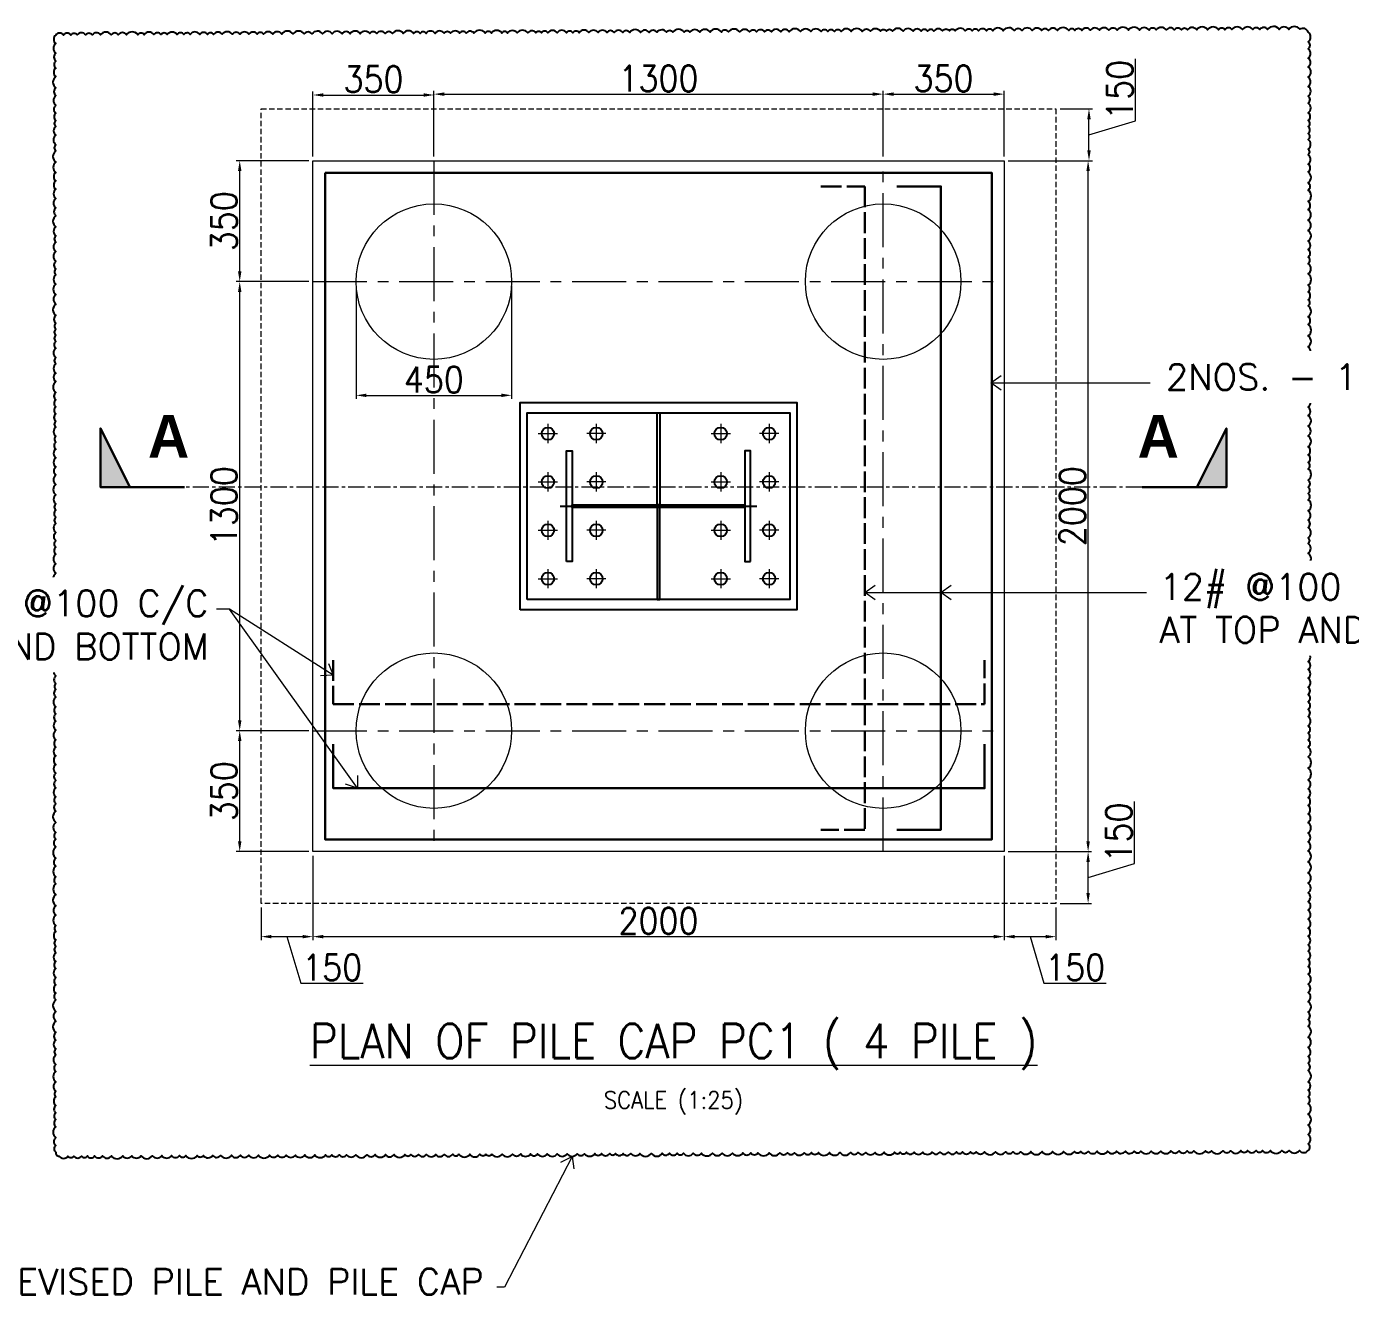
# Model space of a CAD drawing. Header units: millimetres. Extents: x 0 to 1124626, y -157535 to 82123.
# Drawn here: x 456977 to 472301, y -114477 to -99642 of the extents above; entities that cross this region are included whole.
import ezdxf
from ezdxf.enums import TextEntityAlignment as Align

# ---------------------------------------------------------------- set-up
doc = ezdxf.new("R2010")
doc.units = ezdxf.units.MM
doc.header["$MEASUREMENT"] = 0
for name, pattern in [('ACAD_ISO02W100', [15, 12, -3]), ('CENTER', [2, 1.25, -0.25, 0.25, -0.25]), ('CONTINOUS', [0]), ('DASHED', [0.75, 0.5, -0.25])]:
    doc.linetypes.add(name, pattern=pattern)
for name, color, linetype in [('3', 3, 'Continuous'), ('SUGGESTION', 7, 'Continuous'), ('T_BLOCK', 7, 'Continuous')]:
    doc.layers.add(name, color=color, linetype=linetype)
for name, color, linetype, lineweight in [('CN', 253, 'Continuous', 15), ('Dim', 6, 'Continuous', 13), ('FOOTING', 171, 'Continuous', 15), ('NOTE', 7, 'Continuous', 25), ('REVISION MARK', 251, 'CONTINOUS', 0), ('STEEL', 240, 'Continuous', 30), ('structure', 183, 'Continuous', 15), ('TEXT-4', 2, 'Continuous', 25), ('TITLE TEXT', 50, 'Continuous', 18)]:
    doc.layers.add(name, color=color, linetype=linetype, lineweight=lineweight)
doc.styles.add('111', font='bold.shx', dxfattribs={"width": 0.9, "height": 90})
doc.styles.add('MtX_romans_shx', font='romans.shx')
doc.styles.add('style1', font='romans.shx', dxfattribs={"width": 0.9, "height": 300})
doc.styles.add('TEXT3', font='geniso.shx')
doc.dimstyles.new('Copy of 2.0 DIM-1', dxfattribs={"dimscale": 40, "dimtxt": 300, "dimasz": 3, "dimexe": 1, "dimexo": 1.2, "dimgap": 0.8, "dimtad": 1, "dimdec": 0, "dimlfac": 0.5, "dimzin": 1, "dimdsep": 46, "dimtxsty": 'style1', "dimcen": 2, "dimclrd": 8, "dimclre": 8, "dimclrt": 7, "dimadec": 0, "dimazin": 0, "dimtfac": 1, "dimtdec": 0, "dimtofl": 0, "dimtmove": 1, "dimatfit": 3, "dimfxl": 1, "dimtolj": 1, "dimtzin": 0, "dimlwd": 9, "dimlwe": 9, "dimarcsym": 1})
doc.dimstyles.new('Copy of DIM-1', dxfattribs={"dimscale": 40, "dimtxt": 125, "dimasz": 3, "dimexe": 1, "dimexo": 1.2, "dimgap": 0.8, "dimtad": 1, "dimdec": 0, "dimzin": 1, "dimdsep": 46, "dimtxsty": 'style1', "dimcen": 2, "dimclrd": 8, "dimclre": 8, "dimclrt": 7, "dimadec": 0, "dimazin": 0, "dimtfac": 1, "dimtdec": 0, "dimtofl": 0, "dimtmove": 1, "dimatfit": 3, "dimfxl": 1, "dimtolj": 1, "dimtzin": 0, "dimlwd": 9, "dimlwe": 9, "dimarcsym": 1})

# ---------------------------------------------------------------- blocks, each defined once
blk = doc.blocks.new('A$C3ec6fb8c')
at = {"color": 1, "linetype": 'CENTER'}
blk.add_line((0, 285), (0, -285), dxfattribs=at)
at = {"color": 4, "linetype": 'CONTINOUS'}
blk.add_lwpolyline([(-4, 250), (4, 250), (4, -250), (-4, -250)], close=True, dxfattribs=at)
at = {"color": 6, "linetype": 'CONTINOUS'}
for points in [[(-4, 4), (-270, 4), (-270, -4), (-4, -4)], [(4, 4), (270, 4), (270, -4), (4, -4)]]:
    blk.add_lwpolyline(points, close=True, dxfattribs=at)
at = {"layer": '3', "color": 2, "linetype": 'CONTINOUS', "ltscale": 2500}
blk.add_lwpolyline([(-270, 380), (270, 380), (270, -380), (-270, -380)], close=True, dxfattribs=at)
at = {"layer": '3', "color": 4, "linetype": 'CONTINOUS', "ltscale": 2500}
for points in [[(-160, 266), (160, 266), (160, 250), (-160, 250)], [(-160, -266), (160, -266), (160, -250), (-160, -250)]]:
    blk.add_lwpolyline(points, close=True, dxfattribs=at)
at = {"layer": '3', "color": 3, "linetype": 'CONTINOUS', "ltscale": 2500}
for centre in [(-210, 320), (-70, 320), (70, 320), (210, 320), (-210, 180), (-70, 180), (70, 180), (210, 180), (-210, -180), (-70, -180), (70, -180), (210, -180), (-210, -320), (-70, -320), (70, -320), (210, -320)]:
    blk.add_circle(centre, 18, dxfattribs=at)
at = {"layer": 'REVISION MARK', "color": 1, "linetype": 'CENTER'}
for p, q in [((-210, 347.9), (-210, 292.1)), ((-70, 347.9), (-70, 292.1)), ((70, 347.9), (70, 292.1)), ((210, 347.9), (210, 292.1)), ((-182.1, 320), (-237.9, 320)), ((-42.1, 320), (-97.9, 320)), ((97.9, 320), (42.1, 320)), ((237.9, 320), (182.1, 320)), ((-210, 152.1), (-210, 207.9)), ((-70, 152.1), (-70, 207.9)), ((70, 152.1), (70, 207.9)), ((210, 152.1), (210, 207.9)), ((-182.1, 180), (-237.9, 180)), ((-42.1, 180), (-97.9, 180)), ((97.9, 180), (42.1, 180)), ((237.9, 180), (182.1, 180)), ((-210, -152.1), (-210, -207.9)), ((-70, -152.1), (-70, -207.9)), ((70, -152.1), (70, -207.9)), ((210, -152.1), (210, -207.9)), ((-182.1, -180), (-237.9, -180)), ((-42.1, -180), (-97.9, -180)), ((97.9, -180), (42.1, -180)), ((237.9, -180), (182.1, -180)), ((-210, -347.9), (-210, -292.1)), ((-70, -347.9), (-70, -292.1)), ((70, -347.9), (70, -292.1)), ((210, -347.9), (210, -292.1)), ((-182.1, -320), (-237.9, -320)), ((-42.1, -320), (-97.9, -320)), ((97.9, -320), (42.1, -320)), ((237.9, -320), (182.1, -320))]:
    blk.add_line(p, q, dxfattribs=at)
blk = doc.blocks.new('*D1193')
at = {"layer": 'DEFPOINTS', "color": 0, "ltscale": 20, "transparency": 16777216}
for p in [(460292, -109197, 0), (468292, -109197, 0), (468292, -110182)]:
    blk.add_point(p, dxfattribs=at)
at = {"layer": 'Dim', "color": 8, "lineweight": 9, "ltscale": 20, "transparency": 16777216}
for p, q in [((460292, -109245), (460292, -110222)), ((468292, -109245), (468292, -110222)), ((460412, -110182), (468172, -110182))]:
    blk.add_line(p, q, dxfattribs=at)
at = {"layer": 'Dim', "color": 8, "ltscale": 20, "transparency": 16777216}
for points in [[(460412, -110162), (460412, -110202), (460292, -110182)], [(468172, -110162), (468172, -110202), (468292, -110182)]]:
    blk.add_solid(points, dxfattribs=at)
at = {"layer": 'Dim', "color": 7, "ltscale": 20, "transparency": 16777216, "insert": (464292, -110000), "char_height": 300, "attachment_point": 5, "style": 'style1'}
blk.add_mtext('\\A1;2000', dxfattribs=at)
blk = doc.blocks.new('*D1194')
at = {"layer": 'DEFPOINTS', "color": 0, "ltscale": 20, "transparency": 16777216}
for p in [(460292, -109597), (459692, -109797, 0), (460292, -110182)]:
    blk.add_point(p, dxfattribs=at)
at = {"layer": 'Dim', "color": 8, "lineweight": 9, "ltscale": 20, "transparency": 16777216}
for p, q in [((460292, -109645), (460292, -110222)), ((459692, -109845), (459692, -110222)), ((459812, -110182), (460172, -110182)), ((459992, -110182), (460153, -110720)), ((460153, -110720), (460873, -110720))]:
    blk.add_line(p, q, dxfattribs=at)
at = {"layer": 'Dim', "color": 8, "ltscale": 20, "transparency": 16777216}
for points in [[(459812, -110162), (459812, -110202), (459692, -110182)], [(460172, -110162), (460172, -110202), (460292, -110182)]]:
    blk.add_solid(points, dxfattribs=at)
at = {"layer": 'Dim', "color": 7, "ltscale": 20, "transparency": 16777216, "insert": (460513, -110538), "char_height": 300, "attachment_point": 5, "style": 'style1'}
blk.add_mtext('\\A1;150', dxfattribs=at)
blk = doc.blocks.new('*D1195')
at = {"layer": 'DEFPOINTS', "color": 0, "ltscale": 20, "transparency": 16777216}
for p in [(468292, -109597), (468892, -109797, 0), (468892, -110182)]:
    blk.add_point(p, dxfattribs=at)
at = {"layer": 'Dim', "color": 8, "lineweight": 9, "ltscale": 20, "transparency": 16777216}
for p, q in [((468292, -109645), (468292, -110222)), ((468892, -109845), (468892, -110222)), ((468412, -110182), (468772, -110182)), ((468592, -110182), (468753, -110720)), ((468753, -110720), (469473, -110720))]:
    blk.add_line(p, q, dxfattribs=at)
at = {"layer": 'Dim', "color": 8, "ltscale": 20, "transparency": 16777216}
for points in [[(468412, -110162), (468412, -110202), (468292, -110182)], [(468772, -110162), (468772, -110202), (468892, -110182)]]:
    blk.add_solid(points, dxfattribs=at)
at = {"layer": 'Dim', "color": 7, "ltscale": 20, "transparency": 16777216, "insert": (469113, -110538), "char_height": 300, "attachment_point": 5, "style": 'style1'}
blk.add_mtext('\\A1;150', dxfattribs=at)
blk = doc.blocks.new('*D1196')
at = {"layer": 'DEFPOINTS', "color": 0, "ltscale": 20, "transparency": 16777216}
for p in [(459445, -107797), (460292, -107797, 0), (460292, -109197, 0)]:
    blk.add_point(p, dxfattribs=at)
at = {"layer": 'Dim', "color": 8, "lineweight": 9, "ltscale": 20, "transparency": 16777216}
for p, q in [((460244, -107797), (459405, -107797)), ((459445, -109077), (459445, -107917)), ((460244, -109197), (459405, -109197))]:
    blk.add_line(p, q, dxfattribs=at)
at = {"layer": 'Dim', "color": 8, "ltscale": 20, "transparency": 16777216}
for points in [[(459425, -107917), (459465, -107917), (459445, -107797)], [(459425, -109077), (459465, -109077), (459445, -109197)]]:
    blk.add_solid(points, dxfattribs=at)
at = {"layer": 'Dim', "color": 7, "ltscale": 20, "transparency": 16777216, "insert": (459263, -108497), "char_height": 300, "attachment_point": 5, "rotation": 90, "style": 'style1'}
blk.add_mtext('\\A1;350', dxfattribs=at)
blk = doc.blocks.new('*D1197')
at = {"layer": 'DEFPOINTS', "color": 0, "ltscale": 20, "transparency": 16777216}
for p in [(459445, -102597), (460292, -102597, 0), (459892, -107797)]:
    blk.add_point(p, dxfattribs=at)
at = {"layer": 'Dim', "color": 8, "lineweight": 9, "ltscale": 20, "transparency": 16777216}
for p, q in [((460244, -102597), (459405, -102597)), ((459445, -107677), (459445, -102717)), ((459844, -107797), (459405, -107797))]:
    blk.add_line(p, q, dxfattribs=at)
at = {"layer": 'Dim', "color": 8, "ltscale": 20, "transparency": 16777216}
for points in [[(459425, -102717), (459465, -102717), (459445, -102597)], [(459425, -107677), (459465, -107677), (459445, -107797)]]:
    blk.add_solid(points, dxfattribs=at)
at = {"layer": 'Dim', "color": 7, "ltscale": 20, "transparency": 16777216, "insert": (459263, -105197), "char_height": 300, "attachment_point": 5, "rotation": 90, "style": 'style1'}
blk.add_mtext('\\A1;1300', dxfattribs=at)
blk = doc.blocks.new('*D1198')
at = {"layer": 'DEFPOINTS', "color": 0, "ltscale": 20, "transparency": 16777216}
for p in [(459445, -101197), (460292, -101197, 0), (460292, -102597, 0)]:
    blk.add_point(p, dxfattribs=at)
at = {"layer": 'Dim', "color": 8, "lineweight": 9, "ltscale": 20, "transparency": 16777216}
for p, q in [((460244, -101197), (459405, -101197)), ((459445, -102477), (459445, -101317)), ((460244, -102597), (459405, -102597))]:
    blk.add_line(p, q, dxfattribs=at)
at = {"layer": 'Dim', "color": 8, "ltscale": 20, "transparency": 16777216}
for points in [[(459425, -101317), (459465, -101317), (459445, -101197)], [(459425, -102477), (459465, -102477), (459445, -102597)]]:
    blk.add_solid(points, dxfattribs=at)
at = {"layer": 'Dim', "color": 7, "ltscale": 20, "transparency": 16777216, "insert": (459263, -101897), "char_height": 300, "attachment_point": 5, "rotation": 90, "style": 'style1'}
blk.add_mtext('\\A1;350', dxfattribs=at)
blk = doc.blocks.new('*D1199')
at = {"layer": 'DEFPOINTS', "color": 0, "ltscale": 20, "transparency": 16777216}
for p in [(461692, -100436), (460292, -101197, 0), (461692, -101197, 0)]:
    blk.add_point(p, dxfattribs=at)
at = {"layer": 'Dim', "color": 8, "lineweight": 9, "ltscale": 20, "transparency": 16777216}
for p, q in [((460292, -101149), (460292, -100396)), ((460412, -100436), (461572, -100436)), ((461692, -101149), (461692, -100396))]:
    blk.add_line(p, q, dxfattribs=at)
at = {"layer": 'Dim', "color": 8, "ltscale": 20, "transparency": 16777216}
for points in [[(460412, -100416), (460412, -100456), (460292, -100436)], [(461572, -100416), (461572, -100456), (461692, -100436)]]:
    blk.add_solid(points, dxfattribs=at)
at = {"layer": 'Dim', "color": 7, "ltscale": 20, "transparency": 16777216, "insert": (460992, -100254), "char_height": 300, "attachment_point": 5, "style": 'style1'}
blk.add_mtext('\\A1;350', dxfattribs=at)
blk = doc.blocks.new('*D1200')
at = {"layer": 'DEFPOINTS', "color": 0, "ltscale": 20, "transparency": 16777216}
for p in [(466892, -100426), (461692, -101197, 0), (466892, -101197, 0)]:
    blk.add_point(p, dxfattribs=at)
at = {"layer": 'Dim', "color": 8, "lineweight": 9, "ltscale": 20, "transparency": 16777216}
for p, q in [((461692, -101149), (461692, -100386)), ((461812, -100426), (466772, -100426)), ((466892, -101149), (466892, -100386))]:
    blk.add_line(p, q, dxfattribs=at)
at = {"layer": 'Dim', "color": 8, "ltscale": 20, "transparency": 16777216}
for points in [[(461812, -100406), (461812, -100446), (461692, -100426)], [(466772, -100406), (466772, -100446), (466892, -100426)]]:
    blk.add_solid(points, dxfattribs=at)
at = {"layer": 'Dim', "color": 7, "ltscale": 20, "transparency": 16777216, "insert": (464292, -100244), "char_height": 300, "attachment_point": 5, "style": 'style1'}
blk.add_mtext('\\A1;1300', dxfattribs=at)
blk = doc.blocks.new('*D1201')
at = {"layer": 'DEFPOINTS', "color": 0, "ltscale": 20, "transparency": 16777216}
for p in [(468292, -100426), (466892, -101197, 0), (468292, -101197, 0)]:
    blk.add_point(p, dxfattribs=at)
at = {"layer": 'Dim', "color": 8, "lineweight": 9, "ltscale": 20, "transparency": 16777216}
for p, q in [((466892, -101149), (466892, -100386)), ((467012, -100426), (468172, -100426)), ((468292, -101149), (468292, -100386))]:
    blk.add_line(p, q, dxfattribs=at)
at = {"layer": 'Dim', "color": 8, "ltscale": 20, "transparency": 16777216}
for points in [[(467012, -100406), (467012, -100446), (466892, -100426)], [(468172, -100406), (468172, -100446), (468292, -100426)]]:
    blk.add_solid(points, dxfattribs=at)
at = {"layer": 'Dim', "color": 7, "ltscale": 20, "transparency": 16777216, "insert": (467592, -100244), "char_height": 300, "attachment_point": 5, "style": 'style1'}
blk.add_mtext('\\A1;350', dxfattribs=at)
blk = doc.blocks.new('SECTION MARK block')
at = {"layer": 'SUGGESTION', "lineweight": 30}
blk.add_hatch(color=256, dxfattribs=at).paths.add_polyline_path([(-249.4, -236.7), (-249.4, 103.6), (-78.4, -236.7)])
blk.add_lwpolyline([(-78.4, -236.8), (-249.4, 103.5), (-249.4, -236.8), (238.1, -236.8)], dxfattribs=at)
at = {"layer": 'TEXT-4', "lineweight": 18, "style": '111'}
blk.add_text('A', height=247.4, dxfattribs=at).set_placement((25.7, -65.9))
blk = doc.blocks.new('*D1202')
at = {"layer": 'DEFPOINTS', "color": 0, "ltscale": 20, "transparency": 16777216}
for p in [(468292, -101197, 0), (469264, -101197), (468292, -109197, 0)]:
    blk.add_point(p, dxfattribs=at)
at = {"layer": 'Dim', "color": 8, "lineweight": 9, "ltscale": 20, "transparency": 16777216}
for p, q in [((468340, -101197), (469304, -101197)), ((469264, -109077), (469264, -101317)), ((468340, -109197), (469304, -109197))]:
    blk.add_line(p, q, dxfattribs=at)
at = {"layer": 'Dim', "color": 8, "ltscale": 20, "transparency": 16777216}
for points in [[(469244, -101317), (469284, -101317), (469264, -101197)], [(469244, -109077), (469284, -109077), (469264, -109197)]]:
    blk.add_solid(points, dxfattribs=at)
at = {"layer": 'Dim', "color": 7, "ltscale": 20, "transparency": 16777216, "insert": (469082, -105197), "char_height": 300, "attachment_point": 5, "rotation": 90, "style": 'style1'}
blk.add_mtext('\\A1;2000', dxfattribs=at)
blk = doc.blocks.new('*D1203')
at = {"layer": 'DEFPOINTS', "color": 0, "ltscale": 20, "transparency": 16777216}
for p in [(468692, -109197), (469264, -109197), (468892, -109797, 0)]:
    blk.add_point(p, dxfattribs=at)
at = {"layer": 'Dim', "color": 8, "lineweight": 9, "ltscale": 20, "transparency": 16777216}
for p, q in [((469802, -109336), (469802, -108616)), ((468740, -109197), (469304, -109197)), ((469264, -109677), (469264, -109317)), ((469264, -109497), (469802, -109336)), ((468940, -109797), (469304, -109797))]:
    blk.add_line(p, q, dxfattribs=at)
at = {"layer": 'Dim', "color": 8, "ltscale": 20, "transparency": 16777216}
for points in [[(469244, -109317), (469284, -109317), (469264, -109197)], [(469244, -109677), (469284, -109677), (469264, -109797)]]:
    blk.add_solid(points, dxfattribs=at)
at = {"layer": 'Dim', "color": 7, "ltscale": 20, "transparency": 16777216, "insert": (469620, -108976), "char_height": 300, "attachment_point": 5, "rotation": 90, "style": 'style1'}
blk.add_mtext('\\A1;150', dxfattribs=at)
blk = doc.blocks.new('*D1204')
at = {"layer": 'DEFPOINTS', "color": 0, "ltscale": 20, "transparency": 16777216}
for p in [(468892, -100597, 0), (469274, -100597), (468692, -101197)]:
    blk.add_point(p, dxfattribs=at)
at = {"layer": 'Dim', "color": 8, "lineweight": 9, "ltscale": 20, "transparency": 16777216}
for p, q in [((469812, -100736), (469812, -100016)), ((468940, -100597), (469314, -100597)), ((469274, -101077), (469274, -100717)), ((469274, -100897), (469812, -100736)), ((468740, -101197), (469314, -101197))]:
    blk.add_line(p, q, dxfattribs=at)
at = {"layer": 'Dim', "color": 8, "ltscale": 20, "transparency": 16777216}
for points in [[(469254, -100717), (469294, -100717), (469274, -100597)], [(469254, -101077), (469294, -101077), (469274, -101197)]]:
    blk.add_solid(points, dxfattribs=at)
at = {"layer": 'Dim', "color": 7, "ltscale": 20, "transparency": 16777216, "insert": (469630, -100376), "char_height": 300, "attachment_point": 5, "rotation": 90, "style": 'style1'}
blk.add_mtext('\\A1;150', dxfattribs=at)
blk = doc.blocks.new('*D1210')
at = {"layer": 'DEFPOINTS', "color": 0, "ltscale": 20, "transparency": 16777216}
for p in [(460792, -102597, 0), (462592, -102597, 0), (462592, -103914)]:
    blk.add_point(p, dxfattribs=at)
at = {"layer": 'Dim', "color": 8, "lineweight": 9, "ltscale": 20, "transparency": 16777216}
for p, q in [((460792, -102645), (460792, -103954)), ((462592, -102645), (462592, -103954)), ((460912, -103914), (462472, -103914))]:
    blk.add_line(p, q, dxfattribs=at)
at = {"layer": 'Dim', "color": 8, "ltscale": 20, "transparency": 16777216}
for points in [[(460912, -103894), (460912, -103934), (460792, -103914)], [(462472, -103894), (462472, -103934), (462592, -103914)]]:
    blk.add_solid(points, dxfattribs=at)
at = {"layer": 'Dim', "color": 7, "ltscale": 20, "transparency": 16777216, "insert": (461692, -103732), "char_height": 300, "attachment_point": 5, "style": 'style1'}
blk.add_mtext('\\A1;450', dxfattribs=at)

msp = doc.modelspace()

# ---------------------------------------------------------------- linework, layer by layer
at = {"layer": 'CN', "color": 252, "linetype": 'CENTER', "ltscale": 500, "true_color": 0x939598}
for p, q in [((460291.8287, -102596.9628, -0.0001), (468291.8287, -102596.9628, -0.0001)), ((460291.8287, -107796.9628, -0.0001), (468291.8287, -107796.9628, -0.0001))]:
    msp.add_line(p, q, dxfattribs=at)
at = {"layer": 'CN', "linetype": 'CENTER', "ltscale": 150}
msp.add_line((469888.7923, -104977.4493, -0.0001), (458237.4458, -104977.4493, -0.0001), dxfattribs=at)
at = {"layer": 'STEEL', "linetype": 'ACAD_ISO02W100', "ltscale": 20, "elevation": -0.0001}
msp.add_lwpolyline([(460526.9794, -106978.7536), (460526.9794, -107489.5678), (468065.3781, -107489.5678), (468065.3781, -106978.7536)], dxfattribs=at)
at = {"layer": 'STEEL', "ltscale": 20, "elevation": -0.0001}
msp.add_lwpolyline([(460526.9794, -107953.663), (460526.9794, -108464.4772), (468065.3781, -108464.4772), (468065.3781, -107953.663)], dxfattribs=at)
at = {"layer": 'structure', "ltscale": 20}
for centre in [(461691.8287, -102596.9628, -0.0001), (466891.8287, -102596.9628, -0.0001), (461691.8287, -107796.9628, -0.0001), (466891.8287, -107796.9628, -0.0001)]:
    msp.add_circle(centre, 900, dxfattribs=at)

# ---------------------------------------------------------------- block references
at = {"layer": 'Dim', "xscale": 2, "yscale": 2, "zscale": 2}
msp.add_blockref('SECTION MARK block', (458331.363, -104502.561, -0.0001), dxfattribs=at)
at = {"layer": 'Dim', "xscale": -2, "yscale": 2, "zscale": 2, "rotation": 359.9999999999958}
msp.add_blockref('SECTION MARK block', (470364.9303, -104503.8483, -0.0001), dxfattribs=at)

# ---------------------------------------------------------------- texts
at = {"lineweight": 25, "insert": (436037.954, -105592.4989, 0), "char_height": 154.721296, "width": 42279.458263, "attachment_point": 1, "style": 'TEXT3', "bg_fill": 2}
msp.add_mtext('{\\ftimes new roman|b0|i0|c0|p0;\\LNAVI  MUMBAI ,MAHARASHTRA ', dxfattribs=at)
at = {"layer": 'TITLE TEXT', "ltscale": 20, "style": 'MtX_romans_shx', "width": 0.9}
for s, height, p in [('%%UPLAN OF PILE CAP PC1 ( 4 PILE )', 400, (464467.0057, -111390.7165, 0)), ('SCALE (1:25)', 200, (464467.0057, -112073.8949, 0))]:
    msp.add_text(s, height=height, dxfattribs=at).set_placement(p, align=Align.MIDDLE_CENTER)

# ---------------------------------------------------------------- dimensions: what is measured, and where the dimension line sits
at = {"layer": 'Dim', "ltscale": 20}
for base, p1, p2, picture, middle in [((461691.8287, -100435.9628, 0), (460291.8287, -101196.9628, -0.0001), (461691.8287, -101196.9628, -0.0001), '*D1199', (460991.8287, -100253.9628, 0)), ((466891.8287, -100425.9628, 0), (461691.8287, -101196.9628, -0.0001), (466891.8287, -101196.9628, -0.0001), '*D1200', (464291.8287, -100243.9628, 0)), ((468291.8287, -100425.9628, 0), (466891.8287, -101196.9628, -0.0001), (468291.8287, -101196.9628, -0.0001), '*D1201', (467591.8287, -100243.9628, 0)), ((462591.8287, -103913.7578, 0), (460791.8287, -102596.9628, -0.0001), (462591.8287, -102596.9628, -0.0001), '*D1210', (461691.8287, -103731.7578, 0)), ((468291.8287, -110181.9628, 0), (460291.8287, -109196.9628, -0.0001), (468291.8287, -109196.9628, -0.0001), '*D1193', (464291.8287, -109999.9628, 0)), ((460291.8287, -110181.9628, 0), (459691.8287, -109796.9628, -0.0001), (460291.8287, -109596.9628, 0), '*D1194', (460185.2287, -110537.9628, 0)), ((468891.8287, -110181.9628, 0), (468291.8287, -109596.9628, 0), (468891.8287, -109796.9628, -0.0001), '*D1195', (468785.2287, -110537.9628, 0))]:
    dim = msp.add_linear_dim(base=base, p1=p1, p2=p2, dimstyle='Copy of 2.0 DIM-1', override={"dimlfac": 0.25}, dxfattribs=at)
    dim.commit()
    dim.dimension.update_dxf_attribs({"geometry": picture, "text_midpoint": middle})
for base, p1, p2, picture, middle in [((469273.7128, -100596.9628, 0), (468691.8287, -101196.9628, 0), (468891.8287, -100596.9628, -0.0001), '*D1204', (469629.7128, -100703.5628, 0)), ((459445.2128, -101196.9628, 0), (460291.8287, -102596.9628, -0.0001), (460291.8287, -101196.9628, -0.0001), '*D1198', (459263.2128, -101896.9628, 0)), ((459445.2128, -107796.9628, 0), (460291.8287, -109196.9628, -0.0001), (460291.8287, -107796.9628, -0.0001), '*D1196', (459263.2128, -108496.9628, 0)), ((469263.7128, -109196.9628, 0), (468891.8287, -109796.9628, -0.0001), (468691.8287, -109196.9628, 0), '*D1203', (469619.7128, -109303.5628, 0))]:
    dim = msp.add_linear_dim(base=base, p1=p1, p2=p2, angle=90, dimstyle='Copy of 2.0 DIM-1', override={"dimlfac": 0.25}, dxfattribs=at)
    dim.commit()
    dim.dimension.update_dxf_attribs({"geometry": picture, "text_midpoint": middle})

# ---------------------------------------------------------------- leaders
for points in [[(466680.721, -106196.1972), (469847.319, -106196.1972), (469995.4593, -106196.1972)], [(467559.343, -106196.1972), (469255.9533, -106196.1972), (469404.0937, -106196.1972)], [(460526.9794, -107153.4183), (459326.0985, -106388.7719), (459177.9581, -106388.7719)], [(463291.7509, -112726.0397, 0), (462509.9306, -114242.8637, 0), (462361.7903, -114242.8637, 0)]]:
    msp.add_leader(points, dimstyle='Copy of DIM-1', override={"dimtad": 0, "dimldrblk": 'Open90'}, dxfattribs=at)

# ---------------------------------------------------------------- next in the draw order: linework, layer by layer
at = {"color": 1, "linetype": 'ByBlock', "elevation": -0.0001}
msp.add_lwpolyline([(462691.8287, -106396.9628), (462691.8287, -103996.9628), (465891.8287, -103996.9628), (465891.8287, -106396.9628)], close=True, dxfattribs=at)
at = {"layer": 'CN', "color": 252, "linetype": 'CENTER', "ltscale": 500, "true_color": 0x939598}
for p, q in [((461691.8287, -101196.9628, -0.0001), (461691.8287, -109196.9628, -0.0001)), ((466891.8287, -109196.9628, -0.0001), (466891.8287, -101196.9628, -0.0001))]:
    msp.add_line(p, q, dxfattribs=at)
at = {"layer": 'FOOTING', "linetype": 'DASHED', "ltscale": 125, "elevation": -0.0001}
msp.add_lwpolyline([(459691.8287, -100596.9628), (468891.8287, -100596.9628), (468891.8287, -109796.9628), (459691.8287, -109796.9628)], close=True, dxfattribs=at)
at = {"layer": 'STEEL', "ltscale": 20, "elevation": -0.0001}
msp.add_lwpolyline([(460432.9488, -101338.0829), (468150.7086, -101338.0829), (468150.7086, -109055.8428), (460432.9488, -109055.8428)], close=True, dxfattribs=at)
at = {"layer": 'STEEL', "linetype": 'ACAD_ISO02W100', "ltscale": 20, "elevation": -0.0001}
msp.add_lwpolyline([(466169.9068, -101494.5499), (466680.721, -101494.5499), (466680.721, -108945.124), (466169.9068, -108945.124)], dxfattribs=at)
at = {"layer": 'STEEL', "ltscale": 20, "elevation": -0.0001}
msp.add_lwpolyline([(467048.5289, -101494.5499), (467559.343, -101494.5499), (467559.343, -108945.124), (467048.5289, -108945.124)], dxfattribs=at)
at = {"layer": 'structure', "ltscale": 20, "elevation": -0.0001}
msp.add_lwpolyline([(460291.8287, -101196.9628), (468291.8287, -101196.9628), (468291.8287, -109196.9628), (460291.8287, -109196.9628)], close=True, dxfattribs=at)
at = {"layer": 'T_BLOCK', "color": 1, "ltscale": 100}
msp.add_lwpolyline([(457317.5, -99742.2947, 0.52056705), (457317.5, -99839.6284, 0.52056705), (457317.5, -99951.5968, 0.52056705), (457317.5, -100042.725, 0.52056705), (457317.5, -100124.8015, 0.52056705), (457317.5, -100222.5279, 0.52056705), (457317.5, -100353.1044, 0.52056705), (457317.5, -100443.2418, 0.52056705), (457317.5, -100554.5571, 0.52056705), (457317.5, -100646.8532, 0.52056705), (457317.5, -100730.3355, 0.52056705), (457317.5, -100801.5006, 0.52056705), (457317.5, -100901.64, 0.52056705), (457317.5, -101011.5453, 0.52056705), (457317.5, -101083.8335, 0.52056705), (457317.5, -101215.3703, 0.52056705), (457317.5, -101332.2806, 0.52056705), (457317.5, -101430.1331, 0.52056705), (457317.5, -101528.1036, 0.52056705), (457317.5, -101634.481, 0.52056705), (457317.5, -101743.2266, 0.52056705), (457317.5, -101833.8238, 0.52056705), (457317.5, -101963.5234, 0.52056705), (457317.5, -102067.3474, 0.52056705), (457317.5, -102138.2744, 0.52056705), (457317.5, -102248.1472, 0.52056705), (457317.5, -102361.0107, 0.52056705), (457317.5, -102450.318, 0.52056705), (457317.5, -102519.3733, 0.52056705), (457317.5, -102625.9521, 0.52056705), (457317.5, -102744.313, 0.52056705), (457317.5, -102856.9833, 0.52056705), (457317.5, -102989.6472, 0.52056705), (457317.5, -103077.8824, 0.52056705), (457317.5, -103146.4574, 0.52056705), (457317.5, -103218.3428, 0.52056705), (457317.5, -103290.7591, 0.52056705), (457317.5, -103366.4959, 0.52056705), (457317.5, -103475.3168, 0.52056705), (457317.5, -103549.0942, 0.52056705), (457317.5, -103655.4004, 0.52056705), (457317.5, -103755.1979, 0.52056705), (457317.5, -103881.4693, 0.52056705), (457317.5, -103966.9496, 0.52056705), (457317.5, -104047.1543, 0.52056705), (457317.5, -104128.0365, 0.52056705), (457317.5, -104213.2442, 0.52056705), (457317.5, -104283.6788, 0.52056705), (457317.5, -104385.3014, 0.52056705), (457317.5, -104454.9853, 0.52056705), (457317.5, -104535.5908, 0.52056705), (457317.5, -104638.2022, 0.52056705), (457317.5, -104743.5297, 0.52056705), (457317.5, -104835.4067, 0.52056705), (457317.5, -104947.5683, 0.52056705), (457317.5, -105066.9771, 0.52056705), (457317.5, -105169.9404, 0.52056705), (457317.5, -105244.2123, 0.52056705), (457317.5, -105325.0599, 0.52056705), (457317.5, -105398.7255, 0.52056705), (457317.5, -105500.8018, 0.52056705), (457317.5, -105596.9005, 0.52056705), (457317.5, -105673.6566, 0.52056705), (457317.5, -105752.1339, 0.52056705), (457317.5, -105865.4105, 0.52056705), (457317.5, -105974.5609, 0.52056705), (457317.5, -106101.5118, 0.52056705), (457317.5, -106206.8088, 0.52056705), (457317.5, -106304.4497, 0.52056705), (457317.5, -106408.3693, 0.52056705), (457317.5, -106480.4683, 0.52056705), (457317.5, -106576.1438, 0.52056705), (457317.5, -106649.254, 0.52056705), (457317.5, -106781.3421, 0.52056705), (457317.5, -106855.3231, 0.52056705), (457317.5, -106969.1205, 0.52056705), (457317.5, -107067.7278, 0.52056705), (457317.5, -107163.5621, 0.52056705), (457317.5, -107252.8124, 0.52056705), (457317.5, -107319.6317, 0.52056705), (457317.5, -107407.6023, 0.52056705), (457317.5, -107521.945, 0.52056705), (457317.5, -107600.1741, 0.52056705), (457317.5, -107686.9972, 0.52056705), (457317.5, -107792.8069, 0.52056705), (457317.5, -107904.0794, 0.52056705), (457317.5, -107988.2373, 0.52056705), (457317.5, -108089.6544, 0.52056705), (457317.5, -108186.9718, 0.52056705), (457317.5, -108287.2597, 0.52056705), (457317.5, -108372.211, 0.52056705), (457317.5, -108458.9894, 0.52056705), (457317.5, -108563.1612, 0.52056705), (457317.5, -108642.2083, 0.52056705), (457317.5, -108728.4556, 0.52056705), (457317.5, -108858.6557, 0.52056705), (457317.5, -108977.2364, 0.52056705), (457317.5, -109052.6273, 0.52056705), (457317.5, -109143.7657, 0.52056705), (457317.5, -109272.9668, 0.52056705), (457317.5, -109367.1877, 0.52056705), (457317.5, -109490.0348, 0.52056705), (457317.5, -109572.0523, 0.52056705), (457317.5, -109693.0704, 0.52056705), (457317.5, -109825.9134, 0.52056705), (457317.5, -109935.0863, 0.52056705), (457317.5, -110051.6975, 0.52056705), (457317.5, -110121.1718, 0.52056705), (457317.5, -110219.7629, 0.52056705), (457317.5, -110294.7876, 0.52056705), (457317.5, -110368.4145, 0.52056705), (457317.5, -110471.4775, 0.52056705), (457317.5, -110550.313, 0.52056705), (457317.5, -110656.8287, 0.52056705), (457317.5, -110740.2642, 0.52056705), (457317.5, -110838.1635, 0.52056705), (457317.5, -110915.0376, 0.52056705), (457317.5, -111047.1034, 0.52056705), (457317.5, -111159.6069, 0.52056705), (457317.5, -111292.3502, 0.52056705), (457317.5, -111380.9881, 0.52056705), (457317.5, -111481.6178, 0.52056705), (457317.5, -111551.9894, 0.52056705), (457317.5, -111661.7075, 0.52056705), (457317.5, -111743.8349, 0.52056705), (457317.5, -111862.2325, 0.52056705), (457317.5, -111970.15, 0.52056705), (457317.5, -112038.0577, 0.52056705), (457317.5, -112136.3904, 0.52056705), (457317.5, -112224.0803, 0.52056705), (457317.5, -112299.695, 0.52056705), (457317.5, -112383.218, 0.52056705), (457317.5, -112508.9339, 0.52056705), (457317.5, -112600.7824, 0.52056705), (457317.5, -112678.0431, 0.52056705), (457355.5741, -112723.5288, 0.52056705), (457455.9301, -112723.0635, 0.52056705), (457525.7333, -112722.7399, 0.52056705), (457613.6257, -112722.3324, 0.52056705), (457681.5876, -112722.0173, 0.52056705), (457765.4068, -112721.6287, 0.52056705), (457856.2045, -112721.2077, 0.52056705), (457960.8351, -112720.7227, 0.52056705), (458091.1172, -112720.1186, 0.52056705), (458195.3002, -112719.6356, 0.52056705), (458301.6113, -112719.1427, 0.52056705), (458434.1802, -112718.5281, 0.52056705), (458544.3183, -112718.0175, 0.52056705), (458656.6089, -112717.4969, 0.52056705), (458746.2347, -112717.0814, 0.52056705), (458820.6584, -112716.7363, 0.52056705), (458952.3545, -112716.1258, 0.52056705), (459024.351, -112715.792, 0.52056705), (459131.1117, -112715.297, 0.52056705), (459223.8361, -112714.8671, 0.52056705), (459349.4734, -112714.2847, 0.52056705), (459452.6228, -112713.8064, 0.52056705), (459548.4906, -112713.362, 0.52056705), (459661.7557, -112712.8369, 0.52056705), (459788.864, -112712.2476, 0.52056705), (459884.9006, -112711.8023, 0.52056705), (459983.7653, -112711.344, 0.52056705), (460089.0266, -112710.8559, 0.52056705), (460199.2989, -112710.3447, 0.52056705), (460315.3982, -112709.8064, 0.52056705), (460437.7314, -112709.2393, 0.52056705), (460511.3351, -112708.898, 0.52056705), (460597.8582, -112708.4969, 0.52056705), (460682.123, -112708.1062, 0.52056705), (460786.9428, -112707.6203, 0.52056705), (460918.9319, -112707.0083, 0.52056705), (461012.3887, -112706.5751, 0.52056705), (461130.7606, -112706.0263, 0.52056705), (461231.6802, -112705.5584, 0.52056705), (461357.3174, -112704.9759, 0.52056705), (461425.6741, -112704.659, 0.52056705), (461513.3996, -112704.2523, 0.52056705), (461605.9897, -112703.823, 0.52056705), (461711.7108, -112703.3329, 0.52056705), (461811.6335, -112702.8696, 0.52056705), (461911.2061, -112702.408, 0.52056705), (461982.6126, -112702.0769, 0.52056705), (462106.848, -112701.5009, 0.52056705), (462225.519, -112700.9508, 0.52056705), (462295.0659, -112700.6283, 0.52056705), (462363.9556, -112700.3089, 0.52056705), (462481.9958, -112699.7617, 0.52056705), (462601.7695, -112699.2064, 0.52056705), (462696.6241, -112698.7666, 0.52056705), (462808.5587, -112698.2477, 0.52056705), (462892.7685, -112697.8573, 0.52056705), (463004.815, -112697.3378, 0.52056705), (463120.4321, -112696.8018, 0.52056705), (463234.2466, -112696.2741, 0.52056705), (463349.6298, -112695.7392, 0.52056705), (463436.5049, -112695.3364, 0.52056705), (463552.9338, -112694.7966, 0.52056705), (463630.7287, -112694.4359, 0.52056705), (463727.9616, -112693.9851, 0.52056705), (463795.4353, -112693.6723, 0.52056705), (463882.3633, -112693.2693, 0.52056705), (463972.8354, -112692.8499, 0.52056705), (464076.3063, -112692.3702, 0.52056705), (464208.5416, -112691.7571, 0.52056705), (464335.2836, -112691.1695, 0.52056705), (464417.1863, -112690.7898, 0.52056705), (464507.6218, -112690.3705, 0.52056705), (464580.1961, -112690.034, 0.52056705), (464693.7929, -112689.5074, 0.52056705), (464790.0818, -112689.061, 0.52056705), (464916.8238, -112688.4733, 0.52056705), (465029.2101, -112687.9523, 0.52056705), (465149.1994, -112687.396, 0.52056705), (465266.1431, -112686.8538, 0.52056705), (465359.4758, -112686.4211, 0.52056705), (465442.2879, -112686.0372, 0.52056705), (465572.8081, -112685.4321, 0.52056705), (465695.4566, -112684.8635, 0.52056705), (465784.8911, -112684.4488, 0.52056705), (465864.3401, -112684.0805, 0.52056705), (465976.291, -112683.5615, 0.52056705), (466062.1102, -112683.1636, 0.52056705), (466141.8603, -112682.7938, 0.52056705), (466270.9135, -112682.1955, 0.52056705), (466392.325, -112681.6326, 0.52056705), (466515.179, -112681.0631, 0.52056705), (466600.2088, -112680.6689, 0.52056705), (466693.0491, -112680.2384, 0.52056705), (466797.8974, -112679.7523, 0.52056705), (466905.0386, -112679.2556, 0.52056705), (467023.1257, -112678.7081, 0.52056705), (467089.9035, -112678.3985, 0.52056705), (467161.0271, -112678.0688, 0.52056705), (467249.4587, -112677.6588, 0.52056705), (467350.1198, -112677.1921, 0.52056705), (467456.1135, -112676.7007, 0.52056705), (467549.957, -112676.2656, 0.52056705), (467645.6376, -112675.822, 0.52056705), (467742.2093, -112675.3743, 0.52056705), (467809.1845, -112675.0638, 0.52056705), (467902.1897, -112674.6326, 0.52056705), (467969.291, -112674.3215, 0.52056705), (468065.8444, -112673.8739, 0.52056705), (468193.9272, -112673.2801, 0.52056705), (468309.1476, -112672.7459, 0.52056705), (468393.6626, -112672.3541, 0.52056705), (468483.8601, -112671.9359, 0.52056705), (468599.2087, -112671.4011, 0.52056705), (468730.445, -112670.7927, 0.52056705), (468852.8595, -112670.2251, 0.52056705), (468979.9677, -112669.6358, 0.52056705), (469107.3689, -112669.0452, 0.52056705), (469176.926, -112668.7227, 0.52056705), (469265.7502, -112668.3109, 0.52056705), (469368.3889, -112667.835, 0.52056705), (469488.2664, -112667.2793, 0.52056705), (469593.1105, -112666.7932, 0.52056705), (469694.8256, -112666.3216, 0.52056705), (469798.502, -112665.841, 0.52056705), (469874.9256, -112665.4866, 0.52056705), (469994.8417, -112664.9307, 0.52056705), (470106.2066, -112664.4144, 0.52056705), (470222.7271, -112663.8742, 0.52056705), (470316.0985, -112663.4413, 0.52056705), (470409.476, -112663.0084, 0.52056705), (470488.5933, -112662.6416, 0.52056705), (470620.8978, -112662.0282, 0.52056705), (470692.7417, -112661.6951, 0.52056705), (470824.4134, -112661.0846, 0.52056705), (470914.0087, -112660.6692, 0.52056705), (471032.6817, -112660.1191, 0.52056705), (471110.3626, -112659.7589, 0.52056705), (471207.9496, -112659.3065, 0.52056705), (471281.415, -112658.9659, 0.52056705), (471374.585, -112658.5339, 0.52056705), (471504.2242, -112657.9329, 0.52056705), (471591.5896, -112657.5279, 0.52056705), (471709.4162, -112656.9816, 0.52056705), (471809.8088, -112656.5161, 0.52056705), (471811.1557, -112581.6032, 0.52056705), (471811.1557, -112473.171, 0.52056705), (471811.1557, -112365.1904, 0.52056705), (471811.1557, -112236.8478, 0.52056705), (471811.1557, -112115.0627, 0.52056705), (471811.1557, -112038.5203, 0.52056705), (471811.1557, -111960.8445, 0.52056705), (471811.1557, -111861.4681, 0.52056705), (471811.1557, -111733.1154, 0.52056705), (471811.1557, -111648.6951, 0.52056705), (471811.1557, -111570.4803, 0.52056705), (471811.1557, -111465.9422, 0.52056705), (471811.1557, -111344.6392, 0.52056705), (471811.1557, -111217.3669, 0.52056705), (471811.1557, -111140.4907, 0.52056705), (471811.1557, -111057.1854, 0.52056705), (471811.1557, -110932.2446, 0.52056705), (471811.1557, -110828.2762, 0.52056705), (471811.1557, -110733.2416, 0.52056705), (471811.1557, -110615.6883, 0.52056705), (471811.1557, -110526.7045, 0.52056705), (471811.1557, -110447.4011, 0.52056705), (471811.1557, -110350.985, 0.52056705), (471811.1557, -110275.8749, 0.52056705), (471811.1557, -110176.3073, 0.52056705), (471811.1557, -110083.5859, 0.52056705), (471811.1557, -109981.0091, 0.52056705), (471811.1557, -109875.9909, 0.52056705), (471811.1557, -109774.2117, 0.52056705), (471811.1557, -109675.2686, 0.52056705), (471811.1557, -109562.6065, 0.52056705), (471811.1557, -109442.7074, 0.52056705), (471811.1557, -109315.1176, 0.52056705), (471811.1557, -109189.1962, 0.52056705), (471811.1557, -109084.6358, 0.52056705), (471811.1557, -108983.8026, 0.52056705), (471811.1557, -108860.9656, 0.52056705), (471811.1557, -108758.7693, 0.52056705), (471811.1557, -108664.2616, 0.52056705), (471811.1557, -108570.7163, 0.52056705), (471811.1557, -108470.3287, 0.52056705), (471811.1557, -108364.5983, 0.52056705), (471811.1557, -108232.3453, 0.52056705), (471811.1557, -108101.0934, 0.52056705), (471811.1557, -107987.8595, 0.52056705), (471811.1557, -107901.5552, 0.52056705), (471811.1557, -107826.0545, 0.52056705), (471811.1557, -107739.7603, 0.52056705), (471811.1557, -107631.8469, 0.52056705), (471811.1557, -107551.5954, 0.52056705), (471811.1557, -107464.1619, 0.52056705), (471811.1557, -107378.1811, 0.52056705), (471811.1557, -107292.8208, 0.52056705), (471811.1557, -107189.9165, 0.52056705), (471811.1557, -107088.9328, 0.52056705), (471811.1557, -106994.2562, 0.52056705), (471811.1557, -106898.0029, 0.52056705), (471811.1557, -106827.1307, 0.52056705), (471811.1557, -106700.0944, 0.52056705), (471811.1557, -106602.484, 0.52056705), (471811.1557, -106504.5196, 0.52056705), (471811.1557, -106431.6353, 0.52056705), (471811.1557, -106314.7453, 0.52056705), (471811.1557, -106226.3047, 0.52056705), (471811.1557, -106159.4712, 0.52056705), (471811.1557, -106084.8636, 0.52056705), (471811.1557, -105962.0816, 0.52056705), (471811.1557, -105866.052, 0.52056705), (471811.1557, -105739.8417, 0.52056705), (471811.1557, -105630.2864, 0.52056705), (471811.1557, -105563.4081, 0.52056705), (471811.1557, -105444.2598, 0.52056705), (471811.1557, -105360.2769, 0.52056705), (471811.1557, -105252.1661, 0.52056705), (471811.1557, -105123.024, 0.52056705), (471811.1557, -105051.8223, 0.52056705), (471811.1557, -104978.4293, 0.52056705), (471811.1557, -104894.9388, 0.52056705), (471811.1557, -104763.7865, 0.52056705), (471811.1557, -104693.3579, 0.52056705), (471811.1557, -104602.541, 0.52056705), (471811.1557, -104509.2011, 0.52056705), (471811.1557, -104382.8809, 0.52056705), (471811.1557, -104271.9665, 0.52056705), (471811.1557, -104147.6321, 0.52056705), (471811.1557, -104051.9158, 0.52056705), (471811.1557, -103945.0156, 0.52056705), (471811.1557, -103828.4308, 0.52056705), (471811.1557, -103761.6502, 0.52056705), (471811.1557, -103643.3951, 0.52056705), (471811.1557, -103538.5233, 0.52056705), (471811.1557, -103458.3186, 0.52056705), (471811.1557, -103351.2394, 0.52056705), (471811.1557, -103225.3647, 0.52056705), (471811.1557, -103094.9063, 0.52056705), (471811.1557, -103005.4036, 0.52056705), (471811.1557, -102878.5239, 0.52056705), (471811.1557, -102806.0445, 0.52056705), (471811.1557, -102714.0251, 0.52056705), (471811.1557, -102638.2252, 0.52056705), (471811.1557, -102508.5806, 0.52056705), (471811.1557, -102386.5106, 0.52056705), (471811.1557, -102312.0841, 0.52056705), (471811.1557, -102224.8195, 0.52056705), (471811.1557, -102128.9283, 0.52056705), (471811.1557, -102004.2765, 0.52056705), (471811.1557, -101884.6581, 0.52056705), (471811.1557, -101762.462, 0.52056705), (471811.1557, -101670.7559, 0.52056705), (471811.1557, -101538.3646, 0.52056705), (471811.1557, -101451.8833, 0.52056705), (471811.1557, -101327.4878, 0.52056705), (471811.1557, -101236.5711, 0.52056705), (471811.1557, -101128.4786, 0.52056705), (471811.1557, -101061.3684, 0.52056705), (471811.1557, -100951.9433, 0.52056705), (471811.1557, -100880.5951, 0.52056705), (471811.1557, -100802.5267, 0.52056705), (471811.1557, -100732.6841, 0.52056705), (471811.1557, -100642.2293, 0.52056705), (471811.1557, -100529.9557, 0.52056705), (471811.1557, -100448.4591, 0.52056705), (471811.1557, -100335.6017, 0.52056705), (471811.1557, -100229.7859, 0.52056705), (471811.1557, -100109.6935, 0.52056705), (471811.1557, -100008.018, 0.52056705), (471811.1557, -99902.6152, 0.52056705), (471811.1557, -99818.9681, 0.52056705), (471811.1557, -99709.5958, 0.52056705), (471714.385, -99675.548, 0.52056705), (471587.3113, -99676.1371, 0.52056705), (471474.8885, -99676.6583, 0.52056705), (471341.9309, -99677.2748, 0.52056705), (471251.652, -99677.6933, 0.52056705), (471169.4483, -99678.0744, 0.52056705), (471050.0469, -99678.628, 0.52056705), (470928.4441, -99679.1918, 0.52056705), (470846.2546, -99679.5728, 0.52056705), (470773.0964, -99679.912, 0.52056705), (470647.3168, -99680.4951, 0.52056705), (470520.469, -99681.0832, 0.52056705), (470413.4946, -99681.5792, 0.52056705), (470343.9233, -99681.9017, 0.52056705), (470263.2943, -99682.2755, 0.52056705), (470169.0623, -99682.7124, 0.52056705), (470052.609, -99683.2523, 0.52056705), (469968.629, -99683.6417, 0.52056705), (469859.6283, -99684.147, 0.52056705), (469732.3573, -99684.7371, 0.52056705), (469601.6479, -99685.343, 0.52056705), (469504.0731, -99685.7954, 0.52056705), (469394.4071, -99686.3039, 0.52056705), (469291.8049, -99686.7795, 0.52056705), (469190.8223, -99687.2477, 0.52056705), (469110.9745, -99687.6179, 0.52056705), (469039.7736, -99687.948, 0.52056705), (468909.7214, -99688.551, 0.52056705), (468805.2475, -99689.0353, 0.52056705), (468726.0711, -99689.4024, 0.52056705), (468617.5505, -99689.9055, 0.52056705), (468499.5143, -99690.4528, 0.52056705), (468409.7237, -99690.869, 0.52056705), (468281.5697, -99691.4632, 0.52056705), (468159.6374, -99692.0285, 0.52056705), (468088.2472, -99692.3595, 0.52056705), (467996.4424, -99692.7851, 0.52056705), (467922.4216, -99693.1283, 0.52056705), (467841.6176, -99693.5029, 0.52056705), (467726.2446, -99694.0378, 0.52056705), (467658.2582, -99694.353, 0.52056705), (467580.2578, -99694.7146, 0.52056705), (467479.6618, -99695.181, 0.52056705), (467406.7538, -99695.519, 0.52056705), (467331.7849, -99695.8666, 0.52056705), (467237.8723, -99696.302, 0.52056705), (467122.5482, -99696.8366, 0.52056705), (467000.3493, -99697.4032, 0.52056705), (466929.5675, -99697.7313, 0.52056705), (466859.7236, -99698.0551, 0.52056705), (466745.5021, -99698.5847, 0.52056705), (466650.4584, -99699.0253, 0.52056705), (466522.3268, -99699.6194, 0.52056705), (466405.7127, -99700.16, 0.52056705), (466327.7021, -99700.5217, 0.52056705), (466251.309, -99700.8759, 0.52056705), (466173.801, -99701.2352, 0.52056705), (466053.6794, -99701.7921, 0.52056705), (465936.8029, -99702.334, 0.52056705), (465804.71, -99702.9464, 0.52056705), (465705.8413, -99703.4048, 0.52056705), (465597.8598, -99703.9054, 0.52056705), (465519.007, -99704.271, 0.52056705), (465426.9906, -99704.6976, 0.52056705), (465346.3717, -99705.0713, 0.52056705), (465232.1503, -99705.6009, 0.52056705), (465101.3758, -99706.2072, 0.52056705), (465019.113, -99706.5886, 0.52056705), (464887.7607, -99707.1975, 0.52056705), (464768.6625, -99707.7497, 0.52056705), (464654.8541, -99708.2773, 0.52056705), (464587.9949, -99708.5873, 0.52056705), (464458.2824, -99709.1887, 0.52056705), (464383.8222, -99709.5339, 0.52056705), (464274.7949, -99710.0394, 0.52056705), (464182.0624, -99710.4693, 0.52056705), (464084.2109, -99710.9229, 0.52056705), (463959.1271, -99711.5029, 0.52056705), (463877.3811, -99711.8819, 0.52056705), (463779.0474, -99712.3377, 0.52056705), (463695.1916, -99712.7265, 0.52056705), (463592.15, -99713.2042, 0.52056705), (463485.4117, -99713.6991, 0.52056705), (463372.3764, -99714.2231, 0.52056705), (463300.4633, -99714.5566, 0.52056705), (463228.2431, -99714.8914, 0.52056705), (463118.5445, -99715.4, 0.52056705), (463010.86, -99715.8992, 0.52056705), (462938.5726, -99716.2343, 0.52056705), (462871.8741, -99716.5436, 0.52056705), (462778.108, -99716.9783, 0.52056705), (462654.6762, -99717.5505, 0.52056705), (462544.8006, -99718.06, 0.52056705), (462478.037, -99718.3695, 0.52056705), (462358.247, -99718.9248, 0.52056705), (462285.7053, -99719.2612, 0.52056705), (462155.6328, -99719.8642, 0.52056705), (462065.9785, -99720.2799, 0.52056705), (461990.1611, -99720.6314, 0.52056705), (461885.1806, -99721.1181, 0.52056705), (461811.1435, -99721.4613, 0.52056705), (461705.7378, -99721.95, 0.52056705), (461601.2374, -99722.4345, 0.52056705), (461533.4199, -99722.7489, 0.52056705), (461457.9668, -99723.0987, 0.52056705), (461336.3661, -99723.6625, 0.52056705), (461212.4887, -99724.2368, 0.52056705), (461127.9106, -99724.6289, 0.52056705), (461030.401, -99725.081, 0.52056705), (460949.66, -99725.4553, 0.52056705), (460839.4039, -99725.9665, 0.52056705), (460724.4928, -99726.4992, 0.52056705), (460628.9567, -99726.9422, 0.52056705), (460514.9631, -99727.4707, 0.52056705), (460403.0021, -99727.9897, 0.52056705), (460281.318, -99728.5539, 0.52056705), (460190.5976, -99728.9745, 0.52056705), (460062.1872, -99729.5698, 0.52056705), (459932.8329, -99730.1695, 0.52056705), (459826.9022, -99730.6607, 0.52056705), (459719.9502, -99731.1565, 0.52056705), (459648.5947, -99731.4873, 0.52056705), (459552.0473, -99731.9349, 0.52056705), (459448.6802, -99732.4142, 0.52056705), (459359.085, -99732.8295, 0.52056705), (459243.1871, -99733.3669, 0.52056705), (459142.9572, -99733.8316, 0.52056705), (459073.3676, -99734.1542, 0.52056705), (458981.8192, -99734.5786, 0.52056705), (458870.9039, -99735.0928, 0.52056705), (458799.8962, -99735.422, 0.52056705), (458718.8684, -99735.7977, 0.52056705), (458606.8016, -99736.3173, 0.52056705), (458533.8021, -99736.6557, 0.52056705), (458451.0897, -99737.0392, 0.52056705), (458339.0147, -99737.5588, 0.52056705), (458265.295, -99737.9006, 0.52056705), (458134.722, -99738.5059, 0.52056705), (458039.6904, -99738.9465, 0.52056705), (457957.5721, -99739.3272, 0.52056705), (457834.653, -99739.8971, 0.52056705), (457737.359, -99740.3482, 0.52056705), (457662.4063, -99740.6957, 0.52056705), (457562.795, -99741.1575, 0.52056705), (457490.0315, -99741.4948, 0.52056705), (457404.8308, -99741.8898, 0.52056705)], format="xyb", close=True, dxfattribs=at)

# ---------------------------------------------------------------- next in the draw order: block references
at = {"layer": 'NOTE', "xscale": 4, "yscale": 4, "zscale": 4, "rotation": 90}
msp.add_blockref('A$C3ec6fb8c', (464291.8287, -105196.9628, -0.0001), dxfattribs=at)

# ---------------------------------------------------------------- next in the draw order: texts
at = {"layer": 'TITLE TEXT', "color": 0, "ltscale": 20, "insert": (462267.4607, -114026.8281, 0), "char_height": 300, "width": 14321.873736, "attachment_point": 3, "style": 'MtX_romans_shx', "bg_fill": 2}
msp.add_mtext('REVISED PILE AND PILE CAP ', dxfattribs=at)

# ---------------------------------------------------------------- next in the draw order: dimensions: what is measured, and where the dimension line sits
at = {"layer": 'Dim', "ltscale": 20}
for base, p1, p2, picture, middle in [((469263.7128, -101196.9628, 0), (468291.8287, -109196.9628, -0.0001), (468291.8287, -101196.9628, -0.0001), '*D1202', (469081.7128, -105196.9628, 0)), ((459445.2128, -102596.9628, 0), (459891.8287, -107796.9628, 0), (460291.8287, -102596.9628, -0.0001), '*D1197', (459263.2128, -105196.9628, 0))]:
    dim = msp.add_linear_dim(base=base, p1=p1, p2=p2, angle=90, dimstyle='Copy of 2.0 DIM-1', override={"dimlfac": 0.25}, dxfattribs=at)
    dim.commit()
    dim.dimension.update_dxf_attribs({"geometry": picture, "text_midpoint": middle})

# ---------------------------------------------------------------- next in the draw order: texts
at = {"layer": 'TITLE TEXT', "color": 0, "ltscale": 20, "char_height": 300, "width": 14321.873736, "style": 'MtX_romans_shx', "bg_fill": 2}
for s, insert, attachment_point in [('\\A1;2NOS. - 10# ', (470164.4492, -103551.7596), 1), ('\\A1;12# @100 C/C\\PAT TOP AND BOTTOM', (470089.7889, -105980.1617), 1), ('\\A1;12# @100 C/C\\PAT TOP AND BOTTOM', (459083.6285, -106172.7364), 3)]:
    msp.add_mtext(s, dxfattribs=dict(at, insert=insert, attachment_point=attachment_point))

# ---------------------------------------------------------------- next in the draw order: leaders
at = {"layer": 'Dim', "ltscale": 20}
for points in [[(468137.0671, -103767.7952), (469833.6774, -103767.7952), (469981.8178, -103767.7952)], [(460807.2612, -108464.4772), (459326.0985, -106388.7719), (459177.9581, -106388.7719)]]:
    msp.add_leader(points, dimstyle='Copy of DIM-1', override={"dimtad": 0, "dimldrblk": 'Open90'}, dxfattribs=at)

doc.saveas('drawing.dxf')
